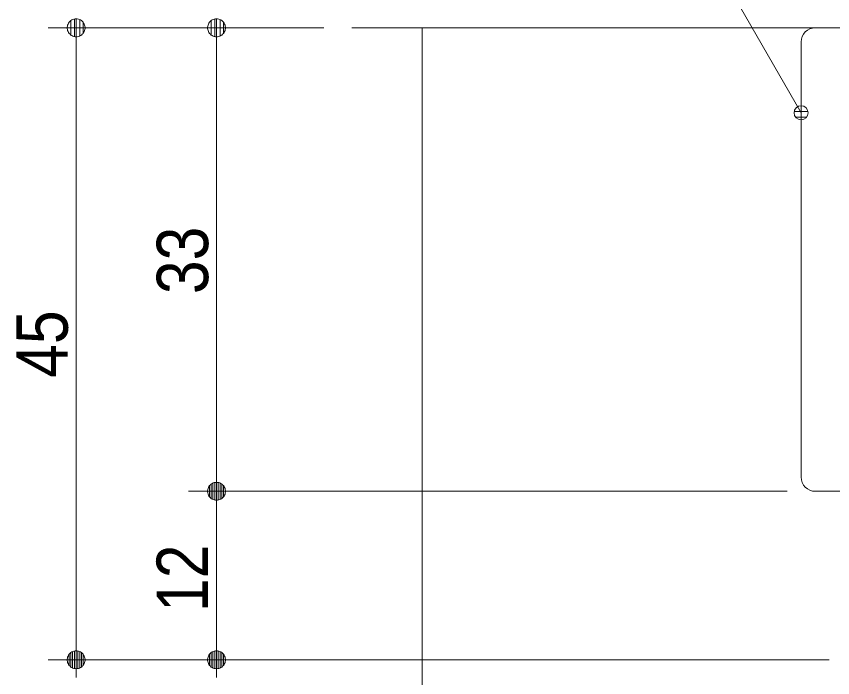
# Model space of a CAD drawing. Units: millimetres, scale not verified, with parts at other scales. Extents: x -6062 to 6062, y -3045 to 3045.
# Drawn here: x -148 to 433, y 528 to 998 of the extents above; entities that cross this region are included whole.
import ezdxf
from ezdxf.enums import TextEntityAlignment as Align

# ---------------------------------------------------------------- set-up
doc = ezdxf.new("R2010")
doc.units = ezdxf.units.MM
doc.header["$LTSCALE"] = 20
for name, color, linetype, lineweight in [('0-1_0', 7, 'Continuous', 9), ('0-2_2寸法-1', 7, 'Continuous', 9), ('0-3_2寸法-3', 7, 'Continuous', 9), ('0-4_3一般', 7, 'Continuous', 9)]:
    doc.layers.add(name, color=color, linetype=linetype, lineweight=lineweight)
doc.styles.add('ＭＳ Ｐゴシック', font='')
doc.styles.get('ＭＳ Ｐゴシック').set_extended_font_data('MS PGothic')

# ---------------------------------------------------------------- blocks, each defined once
blk = doc.blocks.new('グループ-59')
at = {"layer": '0-4_3一般'}
for p, q in [((44163.7, 19804.9), (44163.9, 19804.9)), ((47943.7, 19804.9), (44163.7, 19804.9)), ((43963.7, 19604.9), (43963.9, 19604.9)), ((43963.7, 19604.9), (43963.7, 13404.9)), ((44163.7, 13204.9), (46853.7, 13204.9))]:
    blk.add_line(p, q, dxfattribs=at)
for centre, start, end in [((44163.7, 19604.9), 90, 135), ((44163.7, 19604.9), 135, 180), ((44163.7, 13404.9), 180, 225), ((44163.7, 13404.9), 225, 270)]:
    blk.add_arc(centre, 200, start, end, dxfattribs=at)
blk = doc.blocks.new('グループ-84')
at = {"layer": '0-4_3一般'}
blk.add_blockref('グループ-59', (0, 0), dxfattribs=at)
blk = doc.blocks.new('グループ-85')
at = {"layer": '0-4_3一般'}
blk.add_line((37563.7, 19804.9), (67963.7, 19804.9), dxfattribs=at)
blk = doc.blocks.new('グループ-86')
at = {"layer": '0-4_3一般'}
blk.add_line((38563.7, 19804.9), (38563.7, -40000), dxfattribs=at)
for name in ['グループ-84', 'グループ-85']:
    blk.add_blockref(name, (0, 0), dxfattribs=at)
blk = doc.blocks.new('_Dot')
at = {"layer": '0-1_0'}
for p, q in [((-10, 0), (-20, 0)), ((9.78, 2), (-9.78, 2)), ((7.99, 6), (-7.99, 6)), ((9.16, -3.98), (-9.16, -3.98)), ((6, -7.98), (-6, -7.98))]:
    blk.add_line(p, q, dxfattribs=at)
for points in [[(10, 0), (9.92, 1.25), (9.69, 2.49), (9.3, 3.68), (8.76, 4.82), (8.09, 5.88), (7.29, 6.85), (6.37, 7.71), (5.36, 8.44), (4.26, 9.05), (3.09, 9.51), (1.87, 9.82), (0.63, 9.98), (-0.63, 9.98), (-1.87, 9.82), (-3.09, 9.51), (-4.26, 9.05), (-5.36, 8.44), (-6.37, 7.71), (-7.29, 6.85), (-8.09, 5.88), (-8.76, 4.82), (-9.3, 3.68), (-9.69, 2.49), (-9.92, 1.25), (-10, 0), (0, 0)], [(-10, 0), (-9.92, -1.25), (-9.69, -2.49), (-9.3, -3.68), (-8.76, -4.82), (-8.09, -5.88), (-7.29, -6.85), (-6.37, -7.71), (-5.36, -8.44), (-4.26, -9.05), (-3.09, -9.51), (-1.87, -9.82), (-0.63, -9.98), (0.63, -9.98), (1.87, -9.82), (3.09, -9.51), (4.26, -9.05), (5.36, -8.44), (6.37, -7.71), (7.29, -6.85), (8.09, -5.88), (8.76, -4.82), (9.3, -3.68), (9.69, -2.49), (9.92, -1.25), (10, 0), (0, 0)]]:
    blk.add_lwpolyline(points, close=True, dxfattribs=at)

msp = doc.modelspace()

# ---------------------------------------------------------------- linework, layer by layer
at = {"layer": '0-2_2寸法-1'}
for p, q in [((-25.69, 990.25), (-125.69, 990.25)), ((70.68, 990.25), (-25.69, 990.25)), ((-105.69, 552.96), (-105.69, 977.53)), ((-5.69, 977.53), (-5.69, 672.96)), ((400.68, 660.25), (-25.69, 660.25)), ((400.68, 660.25), (-25.69, 660.25)), ((-5.69, 552.96), (-5.69, 647.53)), ((-25.69, 540.25), (-125.69, 540.25)), ((-25.69, 540.25), (-125.69, 540.25)), ((430.68, 540.25), (-25.69, 540.25)), ((430.68, 540.25), (-25.69, 540.25))]:
    msp.add_line(p, q, dxfattribs=at)
at = {"layer": '0-3_2寸法-3'}
for p, q in [((415.58, 930.73), (405.79, 930.73)), ((410.86, 934.73), (410.51, 934.73)), ((410.86, 934.73), (410.51, 934.73)), ((414.68, 926.73), (406.69, 926.73))]:
    msp.add_line(p, q, dxfattribs=at)
msp.add_lwpolyline([(410.68, 929.74), (347.01, 1040.25), (158.72, 1040.25)], dxfattribs=at)
msp.add_circle((410.68, 929.74), 5.01, dxfattribs=at)
msp.add_circle((410.68, 929.74), 5.01, dxfattribs=at)

# ---------------------------------------------------------------- block references
at = {"layer": '0-2_2寸法-1', "xscale": 0.6356201, "yscale": 0.6356201}
for p, rotation in [((-105.69, 990.25), 90), ((-5.69, 990.25), 90), ((-5.69, 660.25), 270), ((-5.69, 660.25), 90), ((-105.69, 540.25), 270), ((-5.69, 540.25), 270), ((-105.69, 540.25), 90), ((-5.69, 540.25), 90)]:
    msp.add_blockref('_Dot', p, dxfattribs=dict(at, rotation=rotation))
at = {"layer": '0-4_3一般', "xscale": 0.05, "yscale": 0.05}
msp.add_blockref('グループ-86', (-1787.5, 0), dxfattribs=at)

# ---------------------------------------------------------------- texts
at = {"layer": '0-2_2寸法-1', "style": 'ＭＳ Ｐゴシック', "width": 0.9}
for s, p in [('33', (-0.63, 800.65)), ('45', (-100.63, 741.04)), ('12', (-0.73, 574.32))]:
    msp.add_text(s, height=36.66, rotation=90, dxfattribs=at).set_placement(p, align=Align.BOTTOM_LEFT)

doc.saveas('drawing.dxf')
